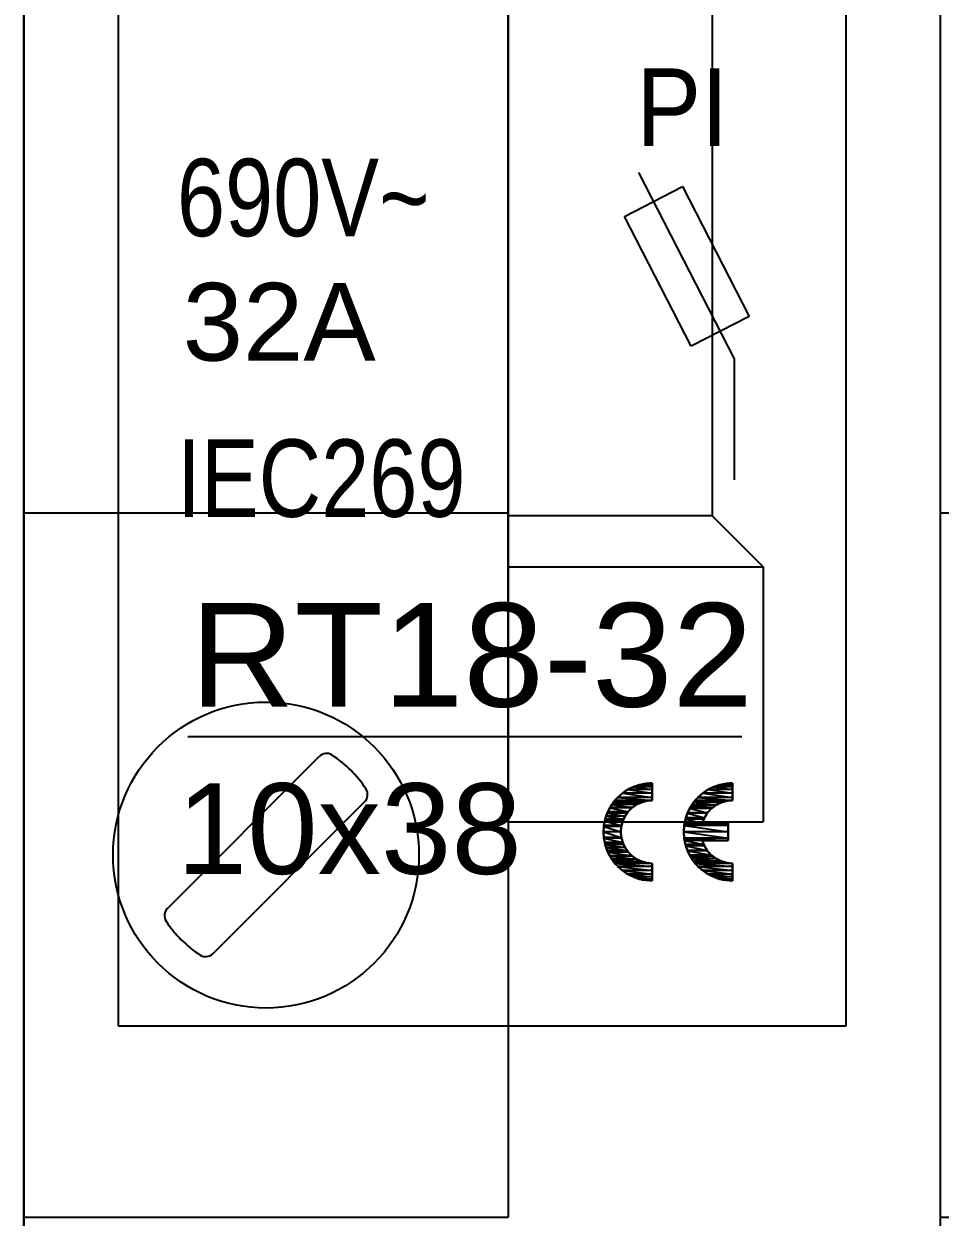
# Model space of a CAD drawing. Header units: millimetres. Extents: x -208796 to -83323, y 30910 to 103951.
# Drawn here: x -100242.16 to -100224.19, y 36514.77 to 36538.17 of the extents above; entities that cross this region are included whole.
import ezdxf

# ---------------------------------------------------------------- set-up
doc = ezdxf.new("R2010")
doc.units = ezdxf.units.MM
doc.header["$LTSCALE"] = 3
doc.layers.add('1', color=3, linetype='Continuous')
doc.layers.add('DUT', color=7, linetype='Continuous')
doc.styles.add('Arial', font='arial.ttf')

# ---------------------------------------------------------------- blocks, each defined once
blk = doc.blocks.new('*U99')
for p, q in [((8.986, 0), (8.986, 79.4816)), ((26.958, 79.4816), (26.958, 0)), ((10.8339, 51.8402), (10.8339, 20.4526)), ((25.1102, 51.8402), (25.1102, 20.4526)), ((21.0418, 37.1903), (22.9184, 33.5372)), ((20.7646, 36.3277), (21.9044, 36.9133)), ((21.9044, 36.9133), (23.2129, 34.3662)), ((22.073, 33.7806), (20.7646, 36.3277)), ((23.2129, 34.3662), (22.073, 33.7806)), ((22.9184, 33.5372), (22.9184, 31.1634)), ((12.2031, 26.1314), (23.0673, 26.1314)), ((20.7803, 25.056), (20.7299, 25.0199)), ((20.833, 25.0885), (20.7803, 25.056)), ((20.8875, 25.1179), (20.833, 25.0885)), ((20.944, 25.1435), (20.8875, 25.1179)), ((21.002, 25.1655), (20.944, 25.1435)), ((21.0617, 25.1836), (21.002, 25.1655)), ((21.1225, 25.1981), (21.0617, 25.1836)), ((21.1846, 25.2084), (21.1225, 25.1981)), ((21.2476, 25.2147), (21.1846, 25.2084)), ((21.3115, 25.2167), (21.2476, 25.2147)), ((21.3115, 25.2167), (21.3115, 25.2167)), ((22.3538, 25.056), (22.3034, 25.0199)), ((22.4065, 25.0885), (22.3538, 25.056)), ((22.461, 25.1179), (22.4065, 25.0885)), ((22.5175, 25.1435), (22.461, 25.1179)), ((22.5755, 25.1655), (22.5175, 25.1435)), ((22.6352, 25.1836), (22.5755, 25.1655)), ((22.696, 25.1981), (22.6352, 25.1836)), ((22.7581, 25.2084), (22.696, 25.1981)), ((22.8211, 25.2147), (22.7581, 25.2084)), ((22.885, 25.2167), (22.8211, 25.2147)), ((22.885, 25.2167), (22.885, 25.2167)), ((20.5534, 24.8439), (20.5165, 24.7926)), ((20.5933, 24.8925), (20.5534, 24.8439)), ((20.6363, 24.938), (20.5933, 24.8925)), ((20.6818, 24.9806), (20.6363, 24.938)), ((20.7299, 25.0199), (20.6818, 24.9806)), ((21.0383, 24.8129), (21.0032, 24.7939)), ((21.0747, 24.8294), (21.0383, 24.8129)), ((21.1121, 24.8435), (21.0747, 24.8294)), ((21.1506, 24.8552), (21.1121, 24.8435)), ((21.1898, 24.8645), (21.1506, 24.8552)), ((21.2297, 24.8712), (21.1898, 24.8645)), ((21.2702, 24.8752), (21.2297, 24.8712)), ((21.3115, 24.8765), (21.2702, 24.8752)), ((21.3115, 24.8765), (21.3115, 24.8765)), ((22.1269, 24.8439), (22.0899, 24.7926)), ((22.1668, 24.8925), (22.1269, 24.8439)), ((22.2098, 24.938), (22.1668, 24.8925)), ((22.2553, 24.9806), (22.2098, 24.938)), ((22.3034, 25.0199), (22.2553, 24.9806)), ((22.5964, 24.8051), (22.554, 24.7804)), ((22.6407, 24.8264), (22.5964, 24.8051)), ((22.6869, 24.844), (22.6407, 24.8264)), ((22.7345, 24.8581), (22.6869, 24.844)), ((22.7836, 24.8683), (22.7345, 24.8581)), ((22.8337, 24.8745), (22.7836, 24.8683)), ((22.885, 24.8765), (22.8337, 24.8745)), ((22.885, 24.8765), (22.885, 24.8765)), ((20.4266, 24.6244), (20.4045, 24.5656)), ((20.4527, 24.6821), (20.4266, 24.6244)), ((20.4829, 24.7383), (20.4527, 24.6821)), ((20.5165, 24.7926), (20.4829, 24.7383)), ((20.4829, 24.7383), (20.4829, 24.7383)), ((20.7775, 24.5682), (20.758, 24.5321)), ((20.7991, 24.6033), (20.7775, 24.5682)), ((20.7775, 24.5682), (20.7775, 24.5682)), ((20.8229, 24.6363), (20.7991, 24.6033)), ((20.8487, 24.6677), (20.8229, 24.6363)), ((20.8764, 24.697), (20.8487, 24.6677)), ((20.9056, 24.7244), (20.8764, 24.697)), ((20.9367, 24.7497), (20.9056, 24.7244)), ((20.9692, 24.773), (20.9367, 24.7497)), ((21.0032, 24.7939), (20.9692, 24.773)), ((22, 24.6244), (21.9779, 24.5656)), ((22.0261, 24.6821), (22, 24.6244)), ((22.0563, 24.7383), (22.0261, 24.6821)), ((22.0899, 24.7926), (22.0563, 24.7383)), ((22.0563, 24.7383), (22.0563, 24.7383)), ((22.3514, 24.5695), (22.3281, 24.5251)), ((22.3781, 24.6113), (22.3514, 24.5695)), ((22.4078, 24.6509), (22.3781, 24.6113)), ((22.4405, 24.6876), (22.4078, 24.6509)), ((22.4758, 24.7215), (22.4405, 24.6876)), ((22.5139, 24.7524), (22.4758, 24.7215)), ((22.554, 24.7804), (22.5139, 24.7524)), ((20.3626, 24.3836), (20.3566, 24.3219)), ((20.3725, 24.445), (20.3626, 24.3836)), ((20.3866, 24.5056), (20.3725, 24.445)), ((20.4045, 24.5656), (20.3866, 24.5056)), ((20.7, 24.3397), (20.6961, 24.2999)), ((20.7063, 24.3793), (20.7, 24.3397)), ((20.7154, 24.4183), (20.7063, 24.3793)), ((20.727, 24.457), (20.7154, 24.4183)), ((20.7412, 24.4949), (20.727, 24.457)), ((20.758, 24.5321), (20.7412, 24.4949)), ((21.936, 24.3836), (21.93, 24.3219)), ((21.9459, 24.445), (21.936, 24.3836)), ((21.96, 24.5056), (21.9459, 24.445)), ((21.9779, 24.5656), (21.96, 24.5056)), ((22.3083, 24.4786), (22.2923, 24.4299)), ((22.2923, 24.4299), (22.7999, 24.4299)), ((22.3281, 24.5251), (22.3083, 24.4786)), ((22.7999, 24.4299), (22.7999, 24.0897)), ((20.3566, 24.3219), (20.3547, 24.2599)), ((20.3547, 24.2599), (20.3566, 24.1981)), ((20.3566, 24.1981), (20.3626, 24.1363)), ((20.3626, 24.1363), (20.3725, 24.0751)), ((20.6961, 24.2999), (20.6949, 24.26)), ((20.6949, 24.26), (20.6961, 24.2202)), ((20.6961, 24.2202), (20.7, 24.1804)), ((20.7, 24.1804), (20.7063, 24.141)), ((20.7063, 24.141), (20.7154, 24.1017)), ((20.7154, 24.1017), (20.727, 24.0632)), ((21.93, 24.3219), (21.9281, 24.2599)), ((21.9281, 24.2599), (21.93, 24.1981)), ((21.93, 24.1981), (21.936, 24.1363)), ((21.936, 24.1363), (21.9459, 24.0751)), ((20.3725, 24.0751), (20.3866, 24.0143)), ((20.3866, 24.0143), (20.4045, 23.9545)), ((20.4045, 23.9545), (20.4266, 23.8955)), ((20.4266, 23.8955), (20.4527, 23.8379)), ((20.727, 24.0632), (20.7412, 24.0252)), ((20.7412, 24.0252), (20.758, 23.988)), ((20.758, 23.988), (20.7775, 23.9516)), ((20.7775, 23.9516), (20.7775, 23.9516)), ((20.7775, 23.9516), (20.7991, 23.9168)), ((20.7991, 23.9168), (20.8229, 23.8837)), ((20.8229, 23.8837), (20.8487, 23.8525)), ((21.9459, 24.0751), (21.96, 24.0143)), ((21.96, 24.0143), (21.9779, 23.9545)), ((21.9779, 23.9545), (22, 23.8955)), ((22, 23.8955), (22.0261, 23.8379)), ((22.2923, 24.0897), (22.7999, 24.0897)), ((22.2923, 24.0897), (22.2923, 24.0897)), ((22.2923, 24.0897), (22.3083, 24.0413)), ((22.3083, 24.0413), (22.3281, 23.9948)), ((22.3281, 23.9948), (22.3514, 23.9506)), ((22.3514, 23.9506), (22.3781, 23.9086)), ((22.3781, 23.9086), (22.4078, 23.8693)), ((22.4078, 23.8693), (22.4405, 23.8324)), ((20.4527, 23.8379), (20.4829, 23.7814)), ((20.4829, 23.7814), (20.4829, 23.7814)), ((20.4829, 23.7814), (20.5165, 23.7273)), ((20.5165, 23.7273), (20.5534, 23.6759)), ((20.5534, 23.6759), (20.5933, 23.6274)), ((20.8487, 23.8525), (20.8764, 23.823)), ((20.8764, 23.823), (20.9056, 23.7957)), ((20.9056, 23.7957), (20.9367, 23.7703)), ((20.9367, 23.7703), (20.9692, 23.747)), ((20.9692, 23.747), (21.0032, 23.7259)), ((21.0032, 23.7259), (21.0383, 23.7071)), ((21.0383, 23.7071), (21.0747, 23.6906)), ((21.0747, 23.6906), (21.1121, 23.6765)), ((21.1121, 23.6765), (21.1506, 23.6646)), ((21.1506, 23.6646), (21.1898, 23.6555)), ((21.1898, 23.6555), (21.2297, 23.6487)), ((21.2297, 23.6487), (21.2702, 23.6447)), ((21.2702, 23.6447), (21.3115, 23.6432)), ((22.0261, 23.8379), (22.0563, 23.7814)), ((22.0563, 23.7814), (22.0563, 23.7814)), ((22.0563, 23.7814), (22.0899, 23.7273)), ((22.0899, 23.7273), (22.1269, 23.6759)), ((22.1269, 23.6759), (22.1668, 23.6274)), ((22.4405, 23.8324), (22.4758, 23.7985)), ((22.4758, 23.7985), (22.5139, 23.7674)), ((22.5139, 23.7674), (22.554, 23.7396)), ((22.554, 23.7396), (22.5964, 23.7149)), ((22.5964, 23.7149), (22.6407, 23.6937)), ((22.6407, 23.6937), (22.6869, 23.6759)), ((22.6869, 23.6759), (22.7345, 23.6619)), ((22.7345, 23.6619), (22.7836, 23.6516)), ((22.7836, 23.6516), (22.8337, 23.6454)), ((22.8337, 23.6454), (22.885, 23.6432)), ((20.5933, 23.6274), (20.6363, 23.5818)), ((20.6363, 23.5818), (20.6818, 23.5395)), ((20.6818, 23.5395), (20.7299, 23.5001)), ((20.7299, 23.5001), (20.7803, 23.464)), ((20.7803, 23.464), (20.833, 23.4312)), ((20.833, 23.4312), (20.8875, 23.4021)), ((20.8875, 23.4021), (20.944, 23.3764)), ((22.1668, 23.6274), (22.2098, 23.5818)), ((22.2098, 23.5818), (22.2553, 23.5395)), ((22.2553, 23.5395), (22.3034, 23.5001)), ((22.3034, 23.5001), (22.3538, 23.464)), ((22.3538, 23.464), (22.4065, 23.4312)), ((22.4065, 23.4312), (22.461, 23.4021)), ((22.461, 23.4021), (22.5175, 23.3764)), ((20.944, 23.3764), (21.002, 23.3545)), ((21.002, 23.3545), (21.0617, 23.3362)), ((21.0617, 23.3362), (21.1225, 23.3219)), ((21.1225, 23.3219), (21.1846, 23.3115)), ((21.1846, 23.3115), (21.2476, 23.3052)), ((21.2476, 23.3052), (21.3115, 23.303)), ((22.5175, 23.3764), (22.5755, 23.3545)), ((22.5755, 23.3545), (22.6352, 23.3362)), ((22.6352, 23.3362), (22.696, 23.3219)), ((22.696, 23.3219), (22.7581, 23.3115)), ((22.7581, 23.3115), (22.8211, 23.3052)), ((22.8211, 23.3052), (22.885, 23.303)), ((25.1102, 20.4526), (10.8339, 20.4526))]:
    blk.add_line(p, q)
at = {"color": 251}
for p, q in [((20.7291, 25.0189), (20.8331, 25.0885)), ((20.8331, 25.0885), (20.7291, 25.0189)), ((20.8331, 25.0885), (20.9454, 25.1438)), ((20.9454, 25.1438), (20.8331, 25.0885)), ((21.3115, 25.0885), (20.8331, 25.0885)), ((20.8331, 25.0885), (21.3115, 25.0189)), ((20.8331, 25.0885), (21.3115, 25.0189)), ((21.3115, 25.0885), (20.8331, 25.0885)), ((20.9454, 25.1438), (21.0639, 25.1841)), ((21.0639, 25.1841), (20.9454, 25.1438)), ((21.3115, 25.1438), (20.9454, 25.1438)), ((20.9454, 25.1438), (21.3115, 25.0885)), ((20.9454, 25.1438), (21.3115, 25.0885)), ((21.3115, 25.1438), (20.9454, 25.1438)), ((21.0639, 25.1841), (21.1866, 25.2085)), ((21.1866, 25.2085), (21.0639, 25.1841)), ((21.3115, 25.1841), (21.0639, 25.1841)), ((21.0639, 25.1841), (21.3115, 25.1438)), ((21.0639, 25.1841), (21.3115, 25.1438)), ((21.3115, 25.1841), (21.0639, 25.1841)), ((21.1866, 25.2085), (21.3115, 25.2167)), ((21.3115, 25.2167), (21.1866, 25.2085)), ((21.3115, 25.2085), (21.1866, 25.2085)), ((21.1866, 25.2085), (21.3115, 25.1841)), ((21.1866, 25.2085), (21.3115, 25.1841)), ((21.3115, 25.2085), (21.1866, 25.2085)), ((21.3115, 25.2167), (21.3115, 25.2085)), ((21.3115, 25.2085), (21.3115, 25.2167)), ((21.3115, 25.1841), (21.3115, 25.2085)), ((21.3115, 25.2085), (21.3115, 25.1841)), ((21.3115, 25.1438), (21.3115, 25.1841)), ((21.3115, 25.1841), (21.3115, 25.1438)), ((21.3115, 25.0885), (21.3115, 25.1438)), ((21.3115, 25.1438), (21.3115, 25.0885)), ((21.3115, 25.0189), (21.3115, 25.0885)), ((21.3115, 25.0885), (21.3115, 25.0189)), ((22.3025, 25.0189), (22.4065, 25.0885)), ((22.4065, 25.0885), (22.3025, 25.0189)), ((22.4065, 25.0885), (22.5188, 25.1438)), ((22.5188, 25.1438), (22.4065, 25.0885)), ((22.885, 25.0885), (22.4065, 25.0885)), ((22.4065, 25.0885), (22.885, 25.0189)), ((22.4065, 25.0885), (22.885, 25.0189)), ((22.885, 25.0885), (22.4065, 25.0885)), ((22.5188, 25.1438), (22.6373, 25.1841)), ((22.6373, 25.1841), (22.5188, 25.1438)), ((22.885, 25.1438), (22.5188, 25.1438)), ((22.5188, 25.1438), (22.885, 25.0885)), ((22.5188, 25.1438), (22.885, 25.0885)), ((22.885, 25.1438), (22.5188, 25.1438)), ((22.6373, 25.1841), (22.7601, 25.2085)), ((22.7601, 25.2085), (22.6373, 25.1841)), ((22.885, 25.1841), (22.6373, 25.1841)), ((22.6373, 25.1841), (22.885, 25.1438)), ((22.6373, 25.1841), (22.885, 25.1438)), ((22.885, 25.1841), (22.6373, 25.1841)), ((22.7601, 25.2085), (22.885, 25.2167)), ((22.885, 25.2167), (22.7601, 25.2085)), ((22.885, 25.2085), (22.7601, 25.2085)), ((22.7601, 25.2085), (22.885, 25.1841)), ((22.7601, 25.2085), (22.885, 25.1841)), ((22.885, 25.2085), (22.7601, 25.2085)), ((22.885, 25.2167), (22.885, 25.2085)), ((22.885, 25.2085), (22.885, 25.2167)), ((22.885, 25.1841), (22.885, 25.2085)), ((22.885, 25.2085), (22.885, 25.1841)), ((22.885, 25.1438), (22.885, 25.1841)), ((22.885, 25.1841), (22.885, 25.1438)), ((22.885, 25.0885), (22.885, 25.1438)), ((22.885, 25.1438), (22.885, 25.0885)), ((22.885, 25.0189), (22.885, 25.0885)), ((22.885, 25.0885), (22.885, 25.0189)), ((20.5201, 24.7939), (20.5504, 24.8393)), ((20.5504, 24.8393), (20.5201, 24.7939)), ((20.5504, 24.8393), (20.5524, 24.8423)), ((20.5524, 24.8423), (20.5504, 24.8393)), ((21.1006, 24.8393), (20.5504, 24.8393)), ((20.5504, 24.8393), (21.0032, 24.7939)), ((20.5504, 24.8393), (21.0032, 24.7939)), ((21.1006, 24.8393), (20.5504, 24.8393)), ((20.5524, 24.8423), (20.5742, 24.8671)), ((20.5742, 24.8671), (20.5524, 24.8423)), ((21.112, 24.8423), (20.5524, 24.8423)), ((20.5524, 24.8423), (21.1006, 24.8393)), ((20.5524, 24.8423), (21.1006, 24.8393)), ((21.112, 24.8423), (20.5524, 24.8423)), ((20.5742, 24.8671), (20.5824, 24.8765)), ((20.5824, 24.8765), (20.5742, 24.8671)), ((21.2045, 24.8671), (20.5742, 24.8671)), ((20.5742, 24.8671), (21.112, 24.8423)), ((20.5742, 24.8671), (21.112, 24.8423)), ((21.2045, 24.8671), (20.5742, 24.8671)), ((20.5824, 24.8765), (20.635, 24.9364)), ((20.635, 24.9364), (20.5824, 24.8765)), ((21.3115, 24.8765), (20.5824, 24.8765)), ((20.5824, 24.8765), (21.2045, 24.8671)), ((20.5824, 24.8765), (21.2045, 24.8671)), ((21.3115, 24.8765), (20.5824, 24.8765)), ((20.635, 24.9364), (20.7291, 25.0189)), ((20.7291, 25.0189), (20.635, 24.9364)), ((21.3115, 24.9364), (20.635, 24.9364)), ((20.635, 24.9364), (21.3115, 24.8765)), ((20.635, 24.9364), (21.3115, 24.8765)), ((21.3115, 24.9364), (20.635, 24.9364)), ((21.3115, 25.0189), (20.7291, 25.0189)), ((20.7291, 25.0189), (21.3115, 24.9364)), ((20.7291, 25.0189), (21.3115, 24.9364)), ((21.3115, 25.0189), (20.7291, 25.0189)), ((21.0032, 24.7939), (21.1006, 24.8393)), ((21.1006, 24.8393), (21.0032, 24.7939)), ((21.1006, 24.8393), (21.112, 24.8423)), ((21.112, 24.8423), (21.1006, 24.8393)), ((21.112, 24.8423), (21.2045, 24.8671)), ((21.2045, 24.8671), (21.112, 24.8423)), ((21.2045, 24.8671), (21.3115, 24.8765)), ((21.3115, 24.8765), (21.2045, 24.8671)), ((21.3115, 24.9364), (21.3115, 25.0189)), ((21.3115, 25.0189), (21.3115, 24.9364)), ((21.3115, 24.8765), (21.3115, 24.9364)), ((21.3115, 24.9364), (21.3115, 24.8765)), ((22.0872, 24.7844), (22.121, 24.835)), ((22.121, 24.835), (22.0872, 24.7844)), ((22.121, 24.835), (22.1259, 24.8423)), ((22.1259, 24.8423), (22.121, 24.835)), ((22.6626, 24.835), (22.121, 24.835)), ((22.121, 24.835), (22.5609, 24.7844)), ((22.121, 24.835), (22.5609, 24.7844)), ((22.6626, 24.835), (22.121, 24.835)), ((22.1259, 24.8423), (22.1466, 24.866)), ((22.1466, 24.866), (22.1259, 24.8423)), ((22.6885, 24.8423), (22.1259, 24.8423)), ((22.1259, 24.8423), (22.6626, 24.835)), ((22.1259, 24.8423), (22.6626, 24.835)), ((22.6885, 24.8423), (22.1259, 24.8423)), ((22.1466, 24.866), (22.1558, 24.8765)), ((22.1558, 24.8765), (22.1466, 24.866)), ((22.7719, 24.866), (22.1466, 24.866)), ((22.1466, 24.866), (22.6885, 24.8423)), ((22.1466, 24.866), (22.6885, 24.8423)), ((22.7719, 24.866), (22.1466, 24.866)), ((22.1558, 24.8765), (22.2084, 24.9364)), ((22.2084, 24.9364), (22.1558, 24.8765)), ((22.885, 24.8765), (22.1558, 24.8765)), ((22.1558, 24.8765), (22.7719, 24.866)), ((22.1558, 24.8765), (22.7719, 24.866)), ((22.885, 24.8765), (22.1558, 24.8765)), ((22.2084, 24.9364), (22.3025, 25.0189)), ((22.3025, 25.0189), (22.2084, 24.9364)), ((22.885, 24.9364), (22.2084, 24.9364)), ((22.2084, 24.9364), (22.885, 24.8765)), ((22.2084, 24.9364), (22.885, 24.8765)), ((22.885, 24.9364), (22.2084, 24.9364)), ((22.885, 25.0189), (22.3025, 25.0189)), ((22.3025, 25.0189), (22.885, 24.9364)), ((22.3025, 25.0189), (22.885, 24.9364)), ((22.885, 25.0189), (22.3025, 25.0189)), ((22.5609, 24.7844), (22.6626, 24.835)), ((22.6626, 24.835), (22.5609, 24.7844)), ((22.6626, 24.835), (22.6885, 24.8423)), ((22.6885, 24.8423), (22.6626, 24.835)), ((22.6885, 24.8423), (22.7719, 24.866)), ((22.7719, 24.866), (22.6885, 24.8423)), ((22.7719, 24.866), (22.885, 24.8765)), ((22.885, 24.8765), (22.7719, 24.866)), ((22.885, 24.9364), (22.885, 25.0189)), ((22.885, 25.0189), (22.885, 24.9364)), ((22.885, 24.8765), (22.885, 24.9364)), ((22.885, 24.9364), (22.885, 24.8765)), ((20.3873, 24.5075), (20.4079, 24.5682)), ((20.4079, 24.5682), (20.3873, 24.5075)), ((20.4079, 24.5682), (20.4276, 24.626)), ((20.4276, 24.626), (20.4079, 24.5682)), ((20.7775, 24.5682), (20.4079, 24.5682)), ((20.4079, 24.5682), (20.7492, 24.5075)), ((20.4079, 24.5682), (20.7492, 24.5075)), ((20.7775, 24.5682), (20.4079, 24.5682)), ((20.4276, 24.626), (20.4425, 24.6562)), ((20.4425, 24.6562), (20.4276, 24.626)), ((20.818, 24.626), (20.4276, 24.626)), ((20.4276, 24.626), (20.7775, 24.5682)), ((20.4276, 24.626), (20.7775, 24.5682)), ((20.818, 24.626), (20.4276, 24.626)), ((20.4425, 24.6562), (20.4799, 24.7322)), ((20.4799, 24.7322), (20.4425, 24.6562)), ((20.8392, 24.6562), (20.4425, 24.6562)), ((20.4425, 24.6562), (20.818, 24.626)), ((20.4425, 24.6562), (20.818, 24.626)), ((20.8392, 24.6562), (20.4425, 24.6562)), ((20.4799, 24.7322), (20.4829, 24.7383)), ((20.4829, 24.7383), (20.4799, 24.7322)), ((20.9152, 24.7322), (20.4799, 24.7322)), ((20.4799, 24.7322), (20.8392, 24.6562)), ((20.4799, 24.7322), (20.8392, 24.6562)), ((20.9152, 24.7322), (20.4799, 24.7322)), ((20.4829, 24.7383), (20.5201, 24.7939)), ((20.5201, 24.7939), (20.4829, 24.7383)), ((20.9238, 24.7383), (20.4829, 24.7383)), ((20.4829, 24.7383), (20.9152, 24.7322)), ((20.4829, 24.7383), (20.9152, 24.7322)), ((20.9238, 24.7383), (20.4829, 24.7383)), ((21.0032, 24.7939), (20.5201, 24.7939)), ((20.5201, 24.7939), (20.9238, 24.7383)), ((20.5201, 24.7939), (20.9238, 24.7383)), ((21.0032, 24.7939), (20.5201, 24.7939)), ((20.7492, 24.5075), (20.7775, 24.5682)), ((20.7775, 24.5682), (20.7492, 24.5075)), ((20.7775, 24.5682), (20.818, 24.626)), ((20.818, 24.626), (20.7775, 24.5682)), ((20.818, 24.626), (20.8392, 24.6562)), ((20.8392, 24.6562), (20.818, 24.626)), ((20.8392, 24.6562), (20.9152, 24.7322)), ((20.9152, 24.7322), (20.8392, 24.6562)), ((20.9152, 24.7322), (20.9238, 24.7383)), ((20.9238, 24.7383), (20.9152, 24.7322)), ((20.9238, 24.7383), (21.0032, 24.7939)), ((21.0032, 24.7939), (20.9238, 24.7383)), ((21.9704, 24.5358), (22.001, 24.626)), ((22.001, 24.626), (21.9704, 24.5358)), ((22.001, 24.626), (22.0041, 24.6323)), ((22.0041, 24.6323), (22.001, 24.626)), ((22.3896, 24.626), (22.001, 24.626)), ((22.001, 24.626), (22.3335, 24.5358)), ((22.001, 24.626), (22.3335, 24.5358)), ((22.3896, 24.626), (22.001, 24.626)), ((22.0041, 24.6323), (22.0454, 24.7161)), ((22.0454, 24.7161), (22.0041, 24.6323)), ((22.3935, 24.6323), (22.0041, 24.6323)), ((22.0041, 24.6323), (22.3896, 24.626)), ((22.0041, 24.6323), (22.3896, 24.626)), ((22.3935, 24.6323), (22.0041, 24.6323)), ((22.0454, 24.7161), (22.0563, 24.7383)), ((22.0563, 24.7383), (22.0454, 24.7161)), ((22.4702, 24.7161), (22.0454, 24.7161)), ((22.0454, 24.7161), (22.3935, 24.6323)), ((22.0454, 24.7161), (22.3935, 24.6323)), ((22.4702, 24.7161), (22.0454, 24.7161)), ((22.0563, 24.7383), (22.0872, 24.7844)), ((22.0872, 24.7844), (22.0563, 24.7383)), ((22.4996, 24.7383), (22.0563, 24.7383)), ((22.0563, 24.7383), (22.4702, 24.7161)), ((22.0563, 24.7383), (22.4702, 24.7161)), ((22.4996, 24.7383), (22.0563, 24.7383)), ((22.5609, 24.7844), (22.0872, 24.7844)), ((22.0872, 24.7844), (22.4996, 24.7383)), ((22.0872, 24.7844), (22.4996, 24.7383)), ((22.5609, 24.7844), (22.0872, 24.7844)), ((22.3335, 24.5358), (22.3896, 24.626)), ((22.3896, 24.626), (22.3335, 24.5358)), ((22.3896, 24.626), (22.3935, 24.6323)), ((22.3935, 24.6323), (22.3896, 24.626)), ((22.3935, 24.6323), (22.4702, 24.7161)), ((22.4702, 24.7161), (22.3935, 24.6323)), ((22.4702, 24.7161), (22.4996, 24.7383)), ((22.4996, 24.7383), (22.4702, 24.7161)), ((22.4996, 24.7383), (22.5609, 24.7844)), ((22.5609, 24.7844), (22.4996, 24.7383)), ((20.3547, 24.2599), (20.3617, 24.3669)), ((20.3617, 24.3669), (20.3547, 24.2599)), ((20.3617, 24.3669), (20.3629, 24.3847)), ((20.3629, 24.3847), (20.3617, 24.3669)), ((20.7043, 24.3669), (20.3617, 24.3669)), ((20.3617, 24.3669), (20.6949, 24.2599)), ((20.3617, 24.3669), (20.6949, 24.2599)), ((20.7043, 24.3669), (20.3617, 24.3669)), ((20.3629, 24.3847), (20.38, 24.4707)), ((20.38, 24.4707), (20.3629, 24.3847)), ((20.709, 24.3847), (20.3629, 24.3847)), ((20.3629, 24.3847), (20.7043, 24.3669)), ((20.3629, 24.3847), (20.7043, 24.3669)), ((20.709, 24.3847), (20.3629, 24.3847)), ((20.38, 24.4707), (20.3873, 24.5075)), ((20.3873, 24.5075), (20.38, 24.4707)), ((20.7321, 24.4707), (20.38, 24.4707)), ((20.38, 24.4707), (20.709, 24.3847)), ((20.38, 24.4707), (20.709, 24.3847)), ((20.7321, 24.4707), (20.38, 24.4707)), ((20.7492, 24.5075), (20.3873, 24.5075)), ((20.3873, 24.5075), (20.7321, 24.4707)), ((20.3873, 24.5075), (20.7321, 24.4707)), ((20.7492, 24.5075), (20.3873, 24.5075)), ((20.6949, 24.2599), (20.7043, 24.3669)), ((20.7043, 24.3669), (20.6949, 24.2599)), ((20.7043, 24.3669), (20.709, 24.3847)), ((20.709, 24.3847), (20.7043, 24.3669)), ((20.709, 24.3847), (20.7321, 24.4707)), ((20.7321, 24.4707), (20.709, 24.3847)), ((20.7321, 24.4707), (20.7492, 24.5075)), ((20.7492, 24.5075), (20.7321, 24.4707)), ((21.9282, 24.2599), (21.9363, 24.3847)), ((21.9363, 24.3847), (21.9282, 24.2599)), ((21.9363, 24.3847), (21.9453, 24.4299)), ((21.9453, 24.4299), (21.9363, 24.3847)), ((22.7999, 24.3847), (21.9363, 24.3847)), ((21.9363, 24.3847), (22.7999, 24.2599)), ((21.9363, 24.3847), (22.7999, 24.2599)), ((22.7999, 24.3847), (21.9363, 24.3847)), ((21.9453, 24.4299), (21.9608, 24.5075)), ((21.9608, 24.5075), (21.9453, 24.4299)), ((22.2923, 24.4299), (21.9453, 24.4299)), ((21.9453, 24.4299), (22.7999, 24.3847)), ((21.9453, 24.4299), (22.7999, 24.3847)), ((22.7999, 24.4299), (21.9453, 24.4299)), ((21.9608, 24.5075), (21.9704, 24.5358)), ((21.9704, 24.5358), (21.9608, 24.5075)), ((22.3225, 24.5075), (21.9608, 24.5075)), ((21.9608, 24.5075), (22.2923, 24.4299)), ((21.9608, 24.5075), (22.2923, 24.4299)), ((22.3225, 24.5075), (21.9608, 24.5075)), ((22.3335, 24.5358), (21.9704, 24.5358)), ((21.9704, 24.5358), (22.3225, 24.5075)), ((21.9704, 24.5358), (22.3225, 24.5075)), ((22.3335, 24.5358), (21.9704, 24.5358)), ((22.2923, 24.4299), (22.3225, 24.5075)), ((22.3225, 24.5075), (22.2923, 24.4299)), ((22.2923, 24.4299), (22.7999, 24.4299)), ((22.2923, 24.4299), (22.2923, 24.4299)), ((22.2923, 24.4299), (22.7999, 24.4299)), ((22.3225, 24.5075), (22.3335, 24.5358)), ((22.3335, 24.5358), (22.3225, 24.5075)), ((22.7999, 24.3847), (22.7999, 24.4299)), ((22.7999, 24.4299), (22.7999, 24.3847)), ((22.7999, 24.2599), (22.7999, 24.3847)), ((22.7999, 24.3847), (22.7999, 24.2599)), ((20.6949, 24.2599), (20.3547, 24.2599)), ((20.3547, 24.2599), (20.7043, 24.1528)), ((20.3617, 24.1528), (20.3547, 24.2599)), ((20.3547, 24.2599), (20.7043, 24.1528)), ((20.6949, 24.2599), (20.3547, 24.2599)), ((20.3547, 24.2599), (20.3617, 24.1528)), ((20.7043, 24.1528), (20.3617, 24.1528)), ((20.3617, 24.1528), (20.709, 24.135)), ((20.3629, 24.135), (20.3617, 24.1528)), ((20.3617, 24.1528), (20.709, 24.135)), ((20.7043, 24.1528), (20.3617, 24.1528)), ((20.3617, 24.1528), (20.3629, 24.135)), ((20.709, 24.135), (20.3629, 24.135)), ((20.3629, 24.135), (20.7321, 24.049)), ((20.38, 24.049), (20.3629, 24.135)), ((20.3629, 24.135), (20.7321, 24.049)), ((20.709, 24.135), (20.3629, 24.135)), ((20.3629, 24.135), (20.38, 24.049)), ((20.7043, 24.1528), (20.6949, 24.2599)), ((20.6949, 24.2599), (20.7043, 24.1528)), ((20.709, 24.135), (20.7043, 24.1528)), ((20.7043, 24.1528), (20.709, 24.135)), ((20.7321, 24.049), (20.709, 24.135)), ((20.709, 24.135), (20.7321, 24.049)), ((22.7999, 24.2599), (21.9282, 24.2599)), ((21.9282, 24.2599), (22.7999, 24.135)), ((21.9363, 24.135), (21.9282, 24.2599)), ((21.9282, 24.2599), (22.7999, 24.135)), ((22.7999, 24.2599), (21.9282, 24.2599)), ((21.9282, 24.2599), (21.9363, 24.135)), ((22.7999, 24.135), (21.9363, 24.135)), ((21.9363, 24.135), (22.7999, 24.0897)), ((21.9453, 24.0897), (21.9363, 24.135)), ((21.9363, 24.135), (22.7999, 24.0897)), ((22.7999, 24.135), (21.9363, 24.135)), ((21.9363, 24.135), (21.9453, 24.0897)), ((22.7999, 24.135), (22.7999, 24.2599)), ((22.7999, 24.2599), (22.7999, 24.135)), ((22.7999, 24.0897), (22.7999, 24.135)), ((22.7999, 24.135), (22.7999, 24.0897)), ((20.7321, 24.049), (20.38, 24.049)), ((20.38, 24.049), (20.7492, 24.0122)), ((20.3873, 24.0122), (20.38, 24.049)), ((20.38, 24.049), (20.7492, 24.0122)), ((20.7321, 24.049), (20.38, 24.049)), ((20.38, 24.049), (20.3873, 24.0122)), ((20.7492, 24.0122), (20.3873, 24.0122)), ((20.3873, 24.0122), (20.7775, 23.9516)), ((20.4079, 23.9516), (20.3873, 24.0122)), ((20.3873, 24.0122), (20.7775, 23.9516)), ((20.7492, 24.0122), (20.3873, 24.0122)), ((20.3873, 24.0122), (20.4079, 23.9516)), ((20.7775, 23.9516), (20.4079, 23.9516)), ((20.4079, 23.9516), (20.818, 23.8937)), ((20.4276, 23.8937), (20.4079, 23.9516)), ((20.4079, 23.9516), (20.818, 23.8937)), ((20.7775, 23.9516), (20.4079, 23.9516)), ((20.4079, 23.9516), (20.4276, 23.8937)), ((20.818, 23.8937), (20.4276, 23.8937)), ((20.4276, 23.8937), (20.8392, 23.8635)), ((20.4425, 23.8635), (20.4276, 23.8937)), ((20.4276, 23.8937), (20.8392, 23.8635)), ((20.818, 23.8937), (20.4276, 23.8937)), ((20.4276, 23.8937), (20.4425, 23.8635)), ((20.7492, 24.0122), (20.7321, 24.049)), ((20.7321, 24.049), (20.7492, 24.0122)), ((20.7775, 23.9516), (20.7492, 24.0122)), ((20.7492, 24.0122), (20.7775, 23.9516)), ((20.818, 23.8937), (20.7775, 23.9516)), ((20.7775, 23.9516), (20.818, 23.8937)), ((20.8392, 23.8635), (20.818, 23.8937)), ((20.818, 23.8937), (20.8392, 23.8635)), ((22.7999, 24.0897), (21.9453, 24.0897)), ((21.9453, 24.0897), (22.3225, 24.0122)), ((21.9608, 24.0122), (21.9453, 24.0897)), ((21.9453, 24.0897), (22.3225, 24.0122)), ((22.2923, 24.0897), (21.9453, 24.0897)), ((21.9453, 24.0897), (21.9608, 24.0122)), ((22.3225, 24.0122), (21.9608, 24.0122)), ((21.9608, 24.0122), (22.3335, 23.9839)), ((21.9704, 23.9839), (21.9608, 24.0122)), ((21.9608, 24.0122), (22.3335, 23.9839)), ((22.3225, 24.0122), (21.9608, 24.0122)), ((21.9608, 24.0122), (21.9704, 23.9839)), ((22.3335, 23.9839), (21.9704, 23.9839)), ((21.9704, 23.9839), (22.3896, 23.8937)), ((22.001, 23.8937), (21.9704, 23.9839)), ((21.9704, 23.9839), (22.3896, 23.8937)), ((22.3335, 23.9839), (21.9704, 23.9839)), ((21.9704, 23.9839), (22.001, 23.8937)), ((22.3896, 23.8937), (22.001, 23.8937)), ((22.001, 23.8937), (22.3935, 23.8875)), ((22.0041, 23.8875), (22.001, 23.8937)), ((22.001, 23.8937), (22.3935, 23.8875)), ((22.3896, 23.8937), (22.001, 23.8937)), ((22.001, 23.8937), (22.0041, 23.8875)), ((22.3935, 23.8875), (22.0041, 23.8875)), ((22.0041, 23.8875), (22.4702, 23.8036)), ((22.0454, 23.8036), (22.0041, 23.8875)), ((22.0041, 23.8875), (22.4702, 23.8036)), ((22.3935, 23.8875), (22.0041, 23.8875)), ((22.0041, 23.8875), (22.0454, 23.8036)), ((22.2923, 24.0897), (22.7999, 24.0897)), ((22.2923, 24.0897), (22.2923, 24.0897)), ((22.3225, 24.0122), (22.2923, 24.0897)), ((22.2923, 24.0897), (22.7999, 24.0897)), ((22.2923, 24.0897), (22.3225, 24.0122)), ((22.3335, 23.9839), (22.3225, 24.0122)), ((22.3225, 24.0122), (22.3335, 23.9839)), ((22.3896, 23.8937), (22.3335, 23.9839)), ((22.3335, 23.9839), (22.3896, 23.8937)), ((22.3935, 23.8875), (22.3896, 23.8937)), ((22.3896, 23.8937), (22.3935, 23.8875)), ((22.4702, 23.8036), (22.3935, 23.8875)), ((22.3935, 23.8875), (22.4702, 23.8036)), ((20.8392, 23.8635), (20.4425, 23.8635)), ((20.4425, 23.8635), (20.9152, 23.7875)), ((20.4799, 23.7875), (20.4425, 23.8635)), ((20.4425, 23.8635), (20.9152, 23.7875)), ((20.8392, 23.8635), (20.4425, 23.8635)), ((20.4425, 23.8635), (20.4799, 23.7875)), ((20.9152, 23.7875), (20.4799, 23.7875)), ((20.4799, 23.7875), (20.9238, 23.7814)), ((20.4829, 23.7814), (20.4799, 23.7875)), ((20.4799, 23.7875), (20.9238, 23.7814)), ((20.9152, 23.7875), (20.4799, 23.7875)), ((20.4799, 23.7875), (20.4829, 23.7814)), ((20.9238, 23.7814), (20.4829, 23.7814)), ((20.4829, 23.7814), (21.0032, 23.7259)), ((20.5201, 23.7259), (20.4829, 23.7814)), ((20.4829, 23.7814), (21.0032, 23.7259)), ((20.9238, 23.7814), (20.4829, 23.7814)), ((20.4829, 23.7814), (20.5201, 23.7259)), ((21.0032, 23.7259), (20.5201, 23.7259)), ((20.5201, 23.7259), (21.1006, 23.6804)), ((20.5504, 23.6804), (20.5201, 23.7259)), ((20.5201, 23.7259), (21.1006, 23.6804)), ((21.0032, 23.7259), (20.5201, 23.7259)), ((20.5201, 23.7259), (20.5504, 23.6804)), ((21.1006, 23.6804), (20.5504, 23.6804)), ((20.5504, 23.6804), (21.112, 23.6774)), ((20.5524, 23.6774), (20.5504, 23.6804)), ((20.5504, 23.6804), (21.112, 23.6774)), ((21.1006, 23.6804), (20.5504, 23.6804)), ((20.5504, 23.6804), (20.5524, 23.6774)), ((21.112, 23.6774), (20.5524, 23.6774)), ((20.5524, 23.6774), (21.2045, 23.6526)), ((20.5742, 23.6526), (20.5524, 23.6774)), ((20.5524, 23.6774), (21.2045, 23.6526)), ((21.112, 23.6774), (20.5524, 23.6774)), ((20.5524, 23.6774), (20.5742, 23.6526)), ((21.2045, 23.6526), (20.5742, 23.6526)), ((20.5742, 23.6526), (21.3115, 23.6432)), ((20.5824, 23.6432), (20.5742, 23.6526)), ((20.5742, 23.6526), (21.3115, 23.6432)), ((21.2045, 23.6526), (20.5742, 23.6526)), ((20.5742, 23.6526), (20.5824, 23.6432)), ((21.3115, 23.6432), (20.5824, 23.6432)), ((20.5824, 23.6432), (21.3115, 23.5833)), ((20.635, 23.5833), (20.5824, 23.6432)), ((20.5824, 23.6432), (21.3115, 23.5833)), ((21.3115, 23.6432), (20.5824, 23.6432)), ((20.5824, 23.6432), (20.635, 23.5833)), ((20.9152, 23.7875), (20.8392, 23.8635)), ((20.8392, 23.8635), (20.9152, 23.7875)), ((20.9238, 23.7814), (20.9152, 23.7875)), ((20.9152, 23.7875), (20.9238, 23.7814)), ((21.0032, 23.7259), (20.9238, 23.7814)), ((20.9238, 23.7814), (21.0032, 23.7259)), ((21.1006, 23.6804), (21.0032, 23.7259)), ((21.0032, 23.7259), (21.1006, 23.6804)), ((21.112, 23.6774), (21.1006, 23.6804)), ((21.1006, 23.6804), (21.112, 23.6774)), ((21.2045, 23.6526), (21.112, 23.6774)), ((21.112, 23.6774), (21.2045, 23.6526)), ((21.3115, 23.6432), (21.2045, 23.6526)), ((21.2045, 23.6526), (21.3115, 23.6432)), ((21.3115, 23.5833), (21.3115, 23.6432)), ((21.3115, 23.6432), (21.3115, 23.5833)), ((22.4702, 23.8036), (22.0454, 23.8036)), ((22.0454, 23.8036), (22.4996, 23.7814)), ((22.0563, 23.7814), (22.0454, 23.8036)), ((22.0454, 23.8036), (22.4996, 23.7814)), ((22.4702, 23.8036), (22.0454, 23.8036)), ((22.0454, 23.8036), (22.0563, 23.7814)), ((22.4996, 23.7814), (22.0563, 23.7814)), ((22.0563, 23.7814), (22.5609, 23.7353)), ((22.0872, 23.7353), (22.0563, 23.7814)), ((22.0563, 23.7814), (22.5609, 23.7353)), ((22.4996, 23.7814), (22.0563, 23.7814)), ((22.0563, 23.7814), (22.0872, 23.7353)), ((22.5609, 23.7353), (22.0872, 23.7353)), ((22.0872, 23.7353), (22.6626, 23.6847)), ((22.121, 23.6847), (22.0872, 23.7353)), ((22.0872, 23.7353), (22.6626, 23.6847)), ((22.5609, 23.7353), (22.0872, 23.7353)), ((22.0872, 23.7353), (22.121, 23.6847)), ((22.6626, 23.6847), (22.121, 23.6847)), ((22.121, 23.6847), (22.6885, 23.6774)), ((22.1259, 23.6774), (22.121, 23.6847)), ((22.121, 23.6847), (22.6885, 23.6774)), ((22.6626, 23.6847), (22.121, 23.6847)), ((22.121, 23.6847), (22.1259, 23.6774)), ((22.6885, 23.6774), (22.1259, 23.6774)), ((22.1259, 23.6774), (22.7719, 23.6537)), ((22.1466, 23.6537), (22.1259, 23.6774)), ((22.1259, 23.6774), (22.7719, 23.6537)), ((22.6885, 23.6774), (22.1259, 23.6774)), ((22.1259, 23.6774), (22.1466, 23.6537)), ((22.7719, 23.6537), (22.1466, 23.6537)), ((22.1466, 23.6537), (22.885, 23.6432)), ((22.1558, 23.6432), (22.1466, 23.6537)), ((22.1466, 23.6537), (22.885, 23.6432)), ((22.7719, 23.6537), (22.1466, 23.6537)), ((22.1466, 23.6537), (22.1558, 23.6432)), ((22.885, 23.6432), (22.1558, 23.6432)), ((22.1558, 23.6432), (22.885, 23.5833)), ((22.2084, 23.5833), (22.1558, 23.6432)), ((22.1558, 23.6432), (22.885, 23.5833)), ((22.885, 23.6432), (22.1558, 23.6432)), ((22.1558, 23.6432), (22.2084, 23.5833)), ((22.4996, 23.7814), (22.4702, 23.8036)), ((22.4702, 23.8036), (22.4996, 23.7814)), ((22.5609, 23.7353), (22.4996, 23.7814)), ((22.4996, 23.7814), (22.5609, 23.7353)), ((22.6626, 23.6847), (22.5609, 23.7353)), ((22.5609, 23.7353), (22.6626, 23.6847)), ((22.6885, 23.6774), (22.6626, 23.6847)), ((22.6626, 23.6847), (22.6885, 23.6774)), ((22.7719, 23.6537), (22.6885, 23.6774)), ((22.6885, 23.6774), (22.7719, 23.6537)), ((22.885, 23.6432), (22.7719, 23.6537)), ((22.7719, 23.6537), (22.885, 23.6432)), ((22.885, 23.5833), (22.885, 23.6432)), ((22.885, 23.6432), (22.885, 23.5833)), ((21.3115, 23.5833), (20.635, 23.5833)), ((20.635, 23.5833), (21.3115, 23.5008)), ((20.7291, 23.5008), (20.635, 23.5833)), ((20.635, 23.5833), (21.3115, 23.5008)), ((21.3115, 23.5833), (20.635, 23.5833)), ((20.635, 23.5833), (20.7291, 23.5008)), ((21.3115, 23.5008), (20.7291, 23.5008)), ((20.7291, 23.5008), (21.3115, 23.4312)), ((20.8331, 23.4312), (20.7291, 23.5008)), ((20.7291, 23.5008), (21.3115, 23.4312)), ((21.3115, 23.5008), (20.7291, 23.5008)), ((20.7291, 23.5008), (20.8331, 23.4312)), ((21.3115, 23.4312), (20.8331, 23.4312)), ((20.8331, 23.4312), (21.3115, 23.3759)), ((20.9454, 23.3759), (20.8331, 23.4312)), ((20.8331, 23.4312), (21.3115, 23.3759)), ((21.3115, 23.4312), (20.8331, 23.4312)), ((20.8331, 23.4312), (20.9454, 23.3759)), ((21.3115, 23.5008), (21.3115, 23.5833)), ((21.3115, 23.5833), (21.3115, 23.5008)), ((21.3115, 23.4312), (21.3115, 23.5008)), ((21.3115, 23.5008), (21.3115, 23.4312)), ((21.3115, 23.3759), (21.3115, 23.4312)), ((21.3115, 23.4312), (21.3115, 23.3759)), ((22.885, 23.5833), (22.2084, 23.5833)), ((22.2084, 23.5833), (22.885, 23.5008)), ((22.3025, 23.5008), (22.2084, 23.5833)), ((22.2084, 23.5833), (22.885, 23.5008)), ((22.885, 23.5833), (22.2084, 23.5833)), ((22.2084, 23.5833), (22.3025, 23.5008)), ((22.885, 23.5008), (22.3025, 23.5008)), ((22.3025, 23.5008), (22.885, 23.4312)), ((22.4065, 23.4312), (22.3025, 23.5008)), ((22.3025, 23.5008), (22.885, 23.4312)), ((22.885, 23.5008), (22.3025, 23.5008)), ((22.3025, 23.5008), (22.4065, 23.4312)), ((22.885, 23.4312), (22.4065, 23.4312)), ((22.4065, 23.4312), (22.885, 23.3759)), ((22.5188, 23.3759), (22.4065, 23.4312)), ((22.4065, 23.4312), (22.885, 23.3759)), ((22.885, 23.4312), (22.4065, 23.4312)), ((22.4065, 23.4312), (22.5188, 23.3759)), ((22.885, 23.5008), (22.885, 23.5833)), ((22.885, 23.5833), (22.885, 23.5008)), ((22.885, 23.4312), (22.885, 23.5008)), ((22.885, 23.5008), (22.885, 23.4312)), ((22.885, 23.3759), (22.885, 23.4312)), ((22.885, 23.4312), (22.885, 23.3759)), ((21.3115, 23.3759), (20.9454, 23.3759)), ((20.9454, 23.3759), (21.3115, 23.3356)), ((21.0639, 23.3356), (20.9454, 23.3759)), ((20.9454, 23.3759), (21.3115, 23.3356)), ((21.3115, 23.3759), (20.9454, 23.3759)), ((20.9454, 23.3759), (21.0639, 23.3356)), ((21.3115, 23.3356), (21.0639, 23.3356)), ((21.0639, 23.3356), (21.3115, 23.3112)), ((21.1866, 23.3112), (21.0639, 23.3356)), ((21.0639, 23.3356), (21.3115, 23.3112)), ((21.3115, 23.3356), (21.0639, 23.3356)), ((21.0639, 23.3356), (21.1866, 23.3112)), ((21.3115, 23.3112), (21.1866, 23.3112)), ((21.1866, 23.3112), (21.3115, 23.303)), ((21.3115, 23.3112), (21.1866, 23.3112)), ((21.3115, 23.303), (21.1866, 23.3112)), ((21.3115, 23.3356), (21.3115, 23.3759)), ((21.3115, 23.3759), (21.3115, 23.3356)), ((21.3115, 23.3112), (21.3115, 23.3356)), ((21.3115, 23.3356), (21.3115, 23.3112)), ((21.3115, 23.303), (21.3115, 23.3112)), ((21.3115, 23.3112), (21.3115, 23.303)), ((22.885, 23.3759), (22.5188, 23.3759)), ((22.5188, 23.3759), (22.885, 23.3356)), ((22.6373, 23.3356), (22.5188, 23.3759)), ((22.5188, 23.3759), (22.885, 23.3356)), ((22.885, 23.3759), (22.5188, 23.3759)), ((22.5188, 23.3759), (22.6373, 23.3356)), ((22.885, 23.3356), (22.6373, 23.3356)), ((22.6373, 23.3356), (22.885, 23.3112)), ((22.7601, 23.3112), (22.6373, 23.3356)), ((22.6373, 23.3356), (22.885, 23.3112)), ((22.885, 23.3356), (22.6373, 23.3356)), ((22.6373, 23.3356), (22.7601, 23.3112)), ((22.885, 23.3112), (22.7601, 23.3112)), ((22.7601, 23.3112), (22.885, 23.303)), ((22.885, 23.3112), (22.7601, 23.3112)), ((22.885, 23.303), (22.7601, 23.3112)), ((22.885, 23.3356), (22.885, 23.3759)), ((22.885, 23.3759), (22.885, 23.3356)), ((22.885, 23.3112), (22.885, 23.3356)), ((22.885, 23.3356), (22.885, 23.3112)), ((22.885, 23.303), (22.885, 23.3112)), ((22.885, 23.3112), (22.885, 23.303))]:
    blk.add_line(p, q, dxfattribs=at)
at = {"layer": '1', "color": 7}
for p, q in [((26.958, 67.2063), (26.958, 16.7063)), ((36.458, 67.2063), (36.458, 16.7063)), ((36.458, 24.4563), (36.458, 59.4563)), ((40.458, 53.4563), (40.458, 30.4563)), ((36.458, 30.5063), (26.958, 30.5063)), ((40.458, 30.4563), (36.458, 30.4563)), ((40.458, 30.4563), (41.458, 29.4563)), ((36.458, 29.4563), (41.458, 29.4563)), ((41.458, 29.4563), (41.458, 24.4563)), ((29.7738, 22.761), (32.7533, 25.7406)), ((30.6627, 21.8721), (33.6423, 24.8516)), ((36.458, 24.4563), (41.458, 24.4563)), ((26.958, 16.7063), (36.458, 16.7063))]:
    blk.add_line(p, q, dxfattribs=at)
blk.add_circle((31.708, 23.8063), 3, dxfattribs=at)
for centre, radius, start, end in [((32.8947, 25.5992), 0.2, 56.4992, 135), ((31.708, 23.8063), 2.35, 33.5008, 56.4992), ((33.5009, 24.993), 0.2, 315, 33.5008), ((29.9152, 22.6196), 0.2, 135, 213.5008), ((31.708, 23.8063), 2.35, 213.5008, 236.4992), ((30.5213, 22.0135), 0.2, 236.4992, 315)]:
    blk.add_arc(centre, radius, start, end, dxfattribs=at)
at = {"layer": 'DUT', "color": 251, "style": 'Arial', "oblique": 0}
for s, width, p in [('PI', 0.9, (20.9965, 37.7098)), ('690V~', 0.8, (11.9883, 35.9388)), ('IEC269', 0.8, (11.9883, 30.437))]:
    blk.add_text(s, height=1.51855, dxfattribs=dict(at, width=width)).set_placement(p)
at = {"layer": 'DUT', "color": 250, "style": 'Arial', "oblique": 0}
blk.add_text('32A', height=1.52402, dxfattribs=at).set_placement((12.1002, 33.4997))
at = {"layer": 'DUT', "color": 251, "style": 'Arial', "oblique": 0}
for s, height, p in [('RT18-32', 2.03198, (12.2448, 26.7144)), ('10x38', 1.77797, (11.9854, 23.4354))]:
    blk.add_text(s, height=height, dxfattribs=at).set_placement(p)

msp = doc.modelspace()

# ---------------------------------------------------------------- block references
for p in [(-100269.12, 36498.064), (-100251.148, 36498.064)]:
    msp.add_blockref('*U99', p)

doc.saveas('drawing.dxf')
